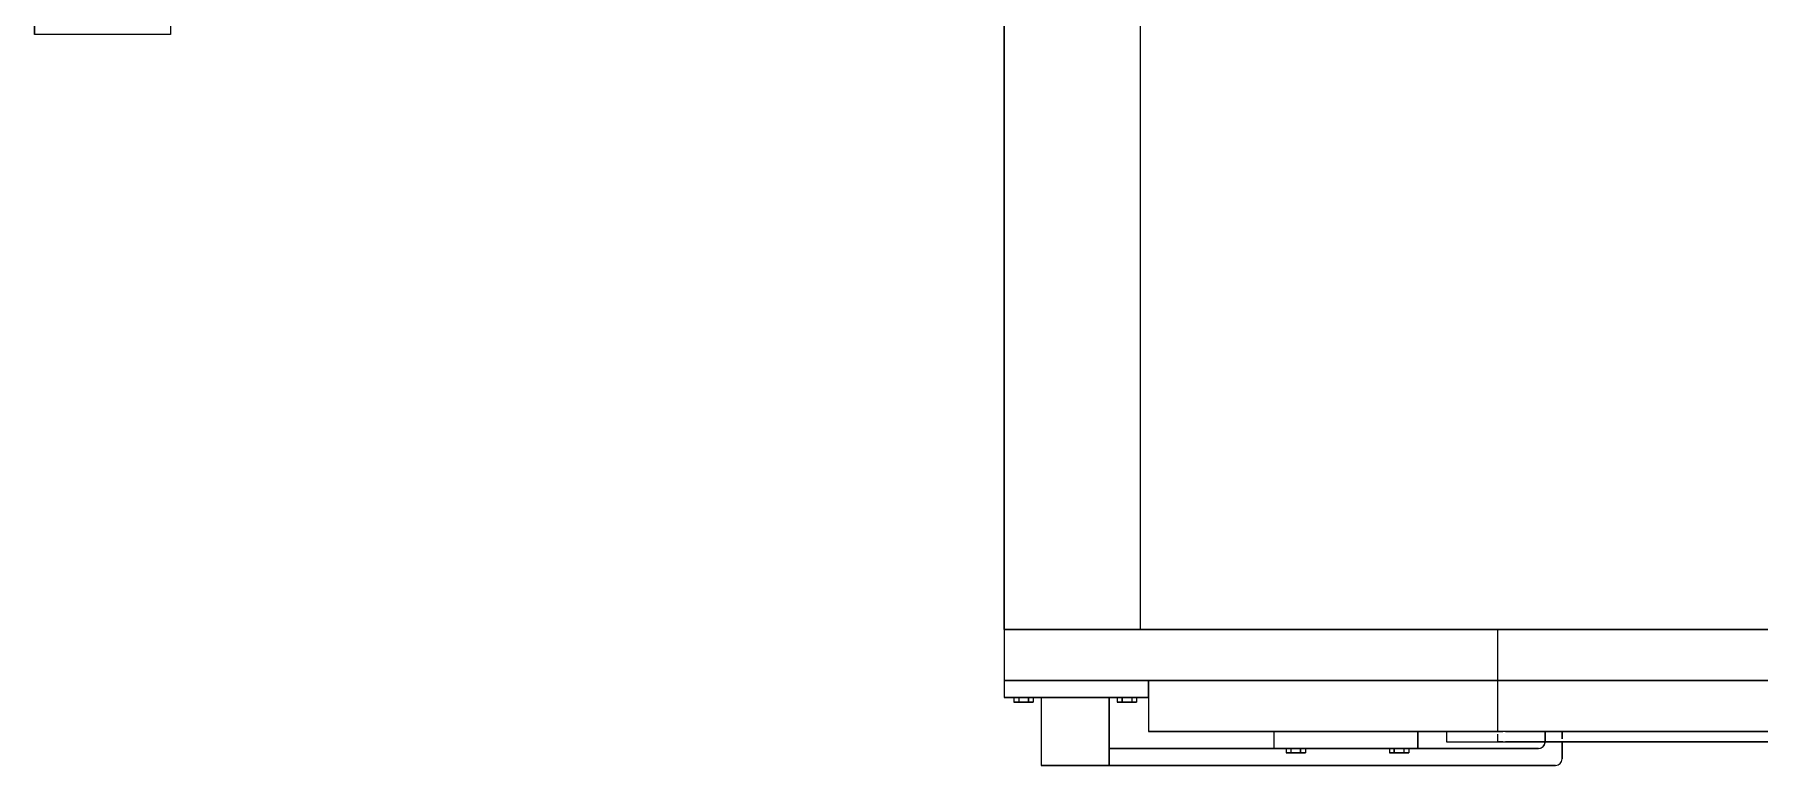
# Model space of a CAD drawing. Header units: millimetres. Extents: x -21807 to 29780, y -1565 to 60640.
# Drawn here: x -16044 to -15537, y 44802 to 45017 of the extents above; entities that cross this region are included whole.
import ezdxf

# ---------------------------------------------------------------- set-up
doc = ezdxf.new("R2010")
doc.units = ezdxf.units.MM
doc.layers.add('A-DOOR', color=5, linetype='Continuous', lineweight=9, true_color=0x0000ff)
doc.layers.add('A-GLAZ', color=7, linetype='Continuous', lineweight=9, true_color=0x00007f)

# ---------------------------------------------------------------- blocks, each defined once
blk = doc.blocks.new('Cư_a đôi ca_nh lê_ch - _D2 _1300x2200__TrongNha-V1-MẶT BẰNG PHÂN VÙNG NHIỆT ĐỘ _ ĐỘ ẨM')
at = {"layer": 'A-DOOR', "color": 254, "lineweight": 13, "true_color": 0xccccff}
for p, q in [((-825, 0), (-825, 25)), ((-825, 25), (-785, 25)), ((-785, 0), (-785, 25))]:
    blk.add_line(p, q, dxfattribs=at)
at = {"layer": 'A-DOOR', "color": 161, "lineweight": 13, "true_color": 0xaaaaff}
for p, q in [((-825, 25), (-785, 25)), ((-785, 25), (-785, 0))]:
    blk.add_line(p, q, dxfattribs=at)
at = {"layer": 'A-DOOR', "color": 254, "lineweight": 13, "true_color": 0xe0e0ff}
blk.add_line((-825, 0), (-825, 25), dxfattribs=at)
blk = doc.blocks.new('Passbox - KT 500x500x400-V28-MẶT BẰNG PHÂN VÙNG NHIỆT ĐỘ _ ĐỘ ẨM')
at = {"layer": 'A-GLAZ', "color": 254, "lineweight": 13, "true_color": 0xcccce5}
for p, q in [((-325, -25), (-325, 0)), ((-325, -25), (-325, -200)), ((-285, -25), (-285, -200)), ((-285, -25), (-285, -200)), ((-325, -200), (-325, -215)), ((-180, -200), (-180, -230)), ((-325, -215), (-282.63, -215)), ((-325, -215), (-325, -220)), ((-282.63, -220), (-282.63, -215)), ((-282.63, -215), (300, -215)), ((-325, -220), (-314.12, -220)), ((-320.72, -220), (-322.14, -220)), ((-322.14, -220), (-320.72, -220)), ((-320.72, -220), (-322.14, -220)), ((-322.14, -220), (-320.72, -220)), ((-317.89, -220), (-320.72, -220)), ((-320.72, -220), (-317.89, -220)), ((-317.89, -220), (-320.72, -220)), ((-320.72, -220), (-317.89, -220)), ((-317.89, -220), (-316.47, -220)), ((-316.47, -220), (-317.89, -220)), ((-317.89, -220), (-316.47, -220)), ((-316.47, -220), (-317.89, -220)), ((-314.12, -220), (-294.12, -220)), ((-314.12, -220), (-314.12, -240)), ((-294.12, -220), (-294.12, -235)), ((-294.12, -220), (-282.63, -220)), ((-290.35, -220), (-291.77, -220)), ((-291.77, -220), (-290.35, -220)), ((-290.35, -220), (-291.77, -220)), ((-291.77, -220), (-290.35, -220)), ((-290.35, -220), (-287.52, -220)), ((-287.52, -220), (-290.35, -220)), ((-290.35, -220), (-287.52, -220)), ((-287.52, -220), (-290.35, -220)), ((-287.52, -220), (-286.1, -220)), ((-286.1, -220), (-287.52, -220)), ((-287.52, -220), (-286.1, -220)), ((-286.1, -220), (-287.52, -220)), ((-282.63, -220), (-282.63, -230)), ((-282.63, -230), (-245.76, -230)), ((-245.76, -230), (-203.39, -230)), ((-245.76, -230), (-245.76, -235)), ((-203.39, -230), (-203.39, -235)), ((-203.39, -230), (-192.96, -230)), ((-192.96, -230), (-195, -230)), ((-135, -230), (-195, -230)), ((-192.96, -233), (-180.32, -233)), ((-180, -230.81), (-180, -233)), ((-180, -233), (-178.47, -233)), ((-178.47, -233), (-180, -233)), ((-177.68, -233), (-135, -233)), ((-135, -233), (-177.68, -233)), ((-161, -233), (-161, -238)), ((-135, -230), (190, -230)), ((190, -233), (-135, -233)), ((-135, -233), (190, -233)), ((-294.12, -235), (-245.76, -235)), ((-294.12, -235), (-294.12, -240)), ((-203.39, -235), (-245.76, -235)), ((-240.72, -235), (-242.14, -235)), ((-242.14, -235), (-240.72, -235)), ((-242.14, -235), (-242.14, -236.26)), ((-240.72, -236.26), (-242.14, -236.26)), ((-242.14, -236.26), (-240.72, -236.26)), ((-237.89, -235), (-240.72, -235)), ((-240.72, -235), (-237.89, -235)), ((-240.72, -235), (-240.72, -236.26)), ((-240.72, -235), (-240.72, -236.26)), ((-237.89, -236.26), (-240.72, -236.26)), ((-240.72, -236.26), (-237.89, -236.26)), ((-237.89, -235), (-236.47, -235)), ((-236.47, -235), (-237.89, -235)), ((-237.89, -236.26), (-237.89, -235)), ((-237.89, -235), (-237.89, -236.26)), ((-237.89, -236.26), (-236.47, -236.26)), ((-236.47, -236.26), (-237.89, -236.26)), ((-236.47, -235), (-236.47, -236.26)), ((-210.35, -235), (-211.77, -235)), ((-211.77, -235), (-210.35, -235)), ((-211.77, -235), (-211.77, -236.26)), ((-210.35, -236.26), (-211.77, -236.26)), ((-211.77, -236.26), (-210.35, -236.26)), ((-210.35, -235), (-207.52, -235)), ((-207.52, -235), (-210.35, -235)), ((-210.35, -236.26), (-210.35, -235)), ((-210.35, -235), (-210.35, -236.26)), ((-210.35, -236.26), (-207.52, -236.26)), ((-207.52, -236.26), (-210.35, -236.26)), ((-207.52, -235), (-206.1, -235)), ((-206.1, -235), (-207.52, -235)), ((-207.52, -235), (-207.52, -236.26)), ((-207.52, -235), (-207.52, -236.26)), ((-207.52, -236.26), (-206.1, -236.26)), ((-206.1, -236.26), (-207.52, -236.26)), ((-206.1, -235), (-206.1, -236.26)), ((-203.39, -235), (-168, -235)), ((-314.12, -240), (-294.12, -240)), ((-163, -240), (-294.12, -240))]:
    blk.add_line(p, q, dxfattribs=at)
at = {"layer": 'A-GLAZ', "color": 254, "lineweight": 13, "true_color": 0xe0e0ef}
for p, q in [((-325, 0), (-325, -25)), ((-285, 0), (-285, -25)), ((-285, 0), (-285, -25)), ((-285, -200), (-325, -200)), ((-325, -200), (-285, -200)), ((-285, -200), (285, -200)), ((-180, -200), (-285, -200)), ((-173.97, -200), (-180, -200)), ((-180, -200), (-166.82, -200)), ((-157.5, -200), (-173.97, -200)), ((-166.82, -200), (-135, -200)), ((-146.65, -200), (-157.5, -200)), ((-135, -200), (-146.65, -200)), ((-135, -200), (190, -200)), ((190, -200), (-135, -200)), ((-282.63, -215), (-325, -215)), ((-325, -215), (-180, -215)), ((-282.63, -215), (-282.63, -220)), ((-180, -215), (-282.63, -215)), ((-282.63, -215), (-282.63, -220)), ((-180, -215), (-178.47, -215)), ((-178.47, -215), (-180, -215)), ((-178.47, -215), (-173.97, -215)), ((-166.82, -215), (-178.47, -215)), ((-173.97, -215), (-166.82, -215)), ((-166.82, -215), (-157.5, -215)), ((-146.65, -215), (-166.82, -215)), ((-157.5, -215), (-135, -215)), ((-135, -215), (-146.65, -215)), ((190, -215), (-135, -215)), ((-135, -215), (190, -215)), ((-294.12, -220), (-314.12, -220)), ((-314.12, -220), (-294.12, -220)), ((-203.39, -230), (-245.76, -230)), ((-245.76, -230), (-203.39, -230)), ((-180.32, -230), (-192.96, -230)), ((-192.96, -230), (-180, -230)), ((-180.32, -233), (-178.62, -233)), ((-180, -230), (-178.47, -230)), ((-178.47, -230), (-180, -230)), ((-180, -233), (-178.47, -233)), ((-178.47, -233), (-180, -233)), ((-177.68, -230), (-135, -230)), ((-166.82, -230), (-177.68, -230)), ((-177.68, -233), (-165.45, -233)), ((-165.45, -233), (-177.68, -233)), ((-135, -230), (-166.82, -230)), ((-166, -230.24), (-166, -233)), ((-161.22, -233), (-146.65, -233)), ((-146.65, -233), (-161.22, -233)), ((-161, -232.17), (-161, -230)), ((-146.65, -233), (-135, -233)), ((-135, -233), (-146.65, -233)), ((190, -230), (-135, -230)), ((-135, -230), (190, -230)), ((-135, -233), (190, -233)), ((190, -233), (-135, -233)), ((-294.12, -240), (-294.12, -235)), ((-294.12, -235), (-294.12, -240)), ((-245.76, -235), (-203.39, -235)), ((-245.76, -235), (-203.39, -235)), ((-240.72, -235), (-242.14, -235)), ((-242.14, -235), (-240.72, -235)), ((-237.89, -235), (-240.72, -235)), ((-240.72, -235), (-237.89, -235)), ((-237.89, -235), (-236.47, -235)), ((-236.47, -235), (-237.89, -235)), ((-210.35, -235), (-211.77, -235)), ((-211.77, -235), (-210.35, -235)), ((-210.35, -235), (-207.52, -235)), ((-207.52, -235), (-210.35, -235)), ((-207.52, -235), (-206.1, -235)), ((-206.1, -235), (-207.52, -235))]:
    blk.add_line(p, q, dxfattribs=at)
at = {"layer": 'A-GLAZ', "color": 9, "lineweight": 13, "true_color": 0xaaaad4}
for p, q in [((-325, -200), (-325, -25)), ((-325, -200), (325, -200)), ((-325, -200), (-325, -215)), ((325, -200), (-325, -200)), ((-325, -215), (-325, -220)), ((325, -215), (-325, -215)), ((-282.63, -215), (-282.63, -230)), ((-282.63, -220), (-325, -220)), ((-322.14, -220), (-322.14, -221.35)), ((-322.14, -220), (-322.14, -221.35)), ((-320.72, -221.35), (-322.14, -221.35)), ((-322.14, -221.35), (-320.72, -221.35)), ((-320.72, -221.35), (-322.14, -221.35)), ((-322.14, -221.35), (-320.72, -221.35)), ((-320.72, -220), (-320.72, -221.35)), ((-320.72, -220), (-320.72, -221.35)), ((-320.72, -220), (-320.72, -221.35)), ((-320.72, -220), (-320.72, -221.35)), ((-317.89, -221.35), (-320.72, -221.35)), ((-320.72, -221.35), (-317.89, -221.35)), ((-317.89, -221.35), (-320.72, -221.35)), ((-320.72, -221.35), (-317.89, -221.35)), ((-317.89, -221.35), (-317.89, -220)), ((-317.89, -220), (-317.89, -221.35)), ((-317.89, -221.35), (-317.89, -220)), ((-317.89, -220), (-317.89, -221.35)), ((-317.89, -221.35), (-316.47, -221.35)), ((-316.47, -221.35), (-317.89, -221.35)), ((-317.89, -221.35), (-316.47, -221.35)), ((-316.47, -221.35), (-317.89, -221.35)), ((-316.47, -220), (-316.47, -221.35)), ((-316.47, -220), (-316.47, -221.35)), ((-314.12, -220), (-314.12, -240)), ((-294.12, -240), (-294.12, -220)), ((-291.77, -220), (-291.77, -221.35)), ((-291.77, -220), (-291.77, -221.35)), ((-290.35, -221.35), (-291.77, -221.35)), ((-291.77, -221.35), (-290.35, -221.35)), ((-290.35, -221.35), (-291.77, -221.35)), ((-291.77, -221.35), (-290.35, -221.35)), ((-290.35, -221.35), (-290.35, -220)), ((-290.35, -220), (-290.35, -221.35)), ((-290.35, -221.35), (-290.35, -220)), ((-290.35, -220), (-290.35, -221.35)), ((-290.35, -221.35), (-287.52, -221.35)), ((-287.52, -221.35), (-290.35, -221.35)), ((-290.35, -221.35), (-287.52, -221.35)), ((-287.52, -221.35), (-290.35, -221.35)), ((-287.52, -220), (-287.52, -221.35)), ((-287.52, -220), (-287.52, -221.35)), ((-287.52, -220), (-287.52, -221.35)), ((-287.52, -220), (-287.52, -221.35)), ((-287.52, -221.35), (-286.1, -221.35)), ((-286.1, -221.35), (-287.52, -221.35)), ((-287.52, -221.35), (-286.1, -221.35)), ((-286.1, -221.35), (-287.52, -221.35)), ((-286.1, -220), (-286.1, -221.35)), ((-286.1, -220), (-286.1, -221.35)), ((300, -230), (-282.63, -230)), ((-245.76, -230), (-245.76, -235)), ((-203.39, -235), (-203.39, -230)), ((-195, -230), (-195, -233)), ((-195, -233), (-135, -233)), ((-195, -233), (-192.96, -233)), ((-161, -238), (-161, -233)), ((190, -233), (-135, -233)), ((-245.76, -235), (-294.12, -235)), ((-203.39, -235), (-245.76, -235)), ((-242.14, -235), (-242.14, -236.26)), ((-240.72, -236.26), (-242.14, -236.26)), ((-242.14, -236.26), (-240.72, -236.26)), ((-240.72, -235), (-240.72, -236.26)), ((-240.72, -235), (-240.72, -236.26)), ((-237.89, -236.26), (-240.72, -236.26)), ((-240.72, -236.26), (-237.89, -236.26)), ((-237.89, -236.26), (-237.89, -235)), ((-237.89, -235), (-237.89, -236.26)), ((-237.89, -236.26), (-236.47, -236.26)), ((-236.47, -236.26), (-237.89, -236.26)), ((-236.47, -235), (-236.47, -236.26)), ((-211.77, -235), (-211.77, -236.26)), ((-210.35, -236.26), (-211.77, -236.26)), ((-211.77, -236.26), (-210.35, -236.26)), ((-210.35, -236.26), (-210.35, -235)), ((-210.35, -235), (-210.35, -236.26)), ((-210.35, -236.26), (-207.52, -236.26)), ((-207.52, -236.26), (-210.35, -236.26)), ((-207.52, -235), (-207.52, -236.26)), ((-207.52, -235), (-207.52, -236.26)), ((-207.52, -236.26), (-206.1, -236.26)), ((-206.1, -236.26), (-207.52, -236.26)), ((-206.1, -235), (-206.1, -236.26)), ((-168, -235), (-203.39, -235)), ((-294.12, -240), (-314.12, -240)), ((-294.12, -240), (-163, -240))]:
    blk.add_line(p, q, dxfattribs=at)
at = {"layer": 'A-GLAZ', "color": 7, "lineweight": 13, "true_color": 0xececf5}
for p, q in [((-180, -200), (-285, -200)), ((-285, -200), (-180, -200)), ((-178.47, -200), (-180, -200)), ((-180, -200), (-135, -200)), ((-135, -200), (-178.47, -200)), ((190, -200), (-135, -200)), ((-135, -200), (190, -200)), ((-178.47, -215), (-135, -215)), ((-135, -215), (-178.47, -215)), ((-135, -215), (190, -215)), ((190, -215), (-135, -215)), ((-179.99, -230), (-178.47, -230)), ((-178.47, -230), (-179.99, -230)), ((-177.68, -230), (-173.97, -230)), ((-173.97, -230), (-177.68, -230)), ((-177.43, -233), (-165.35, -233)), ((-173.42, -230), (-166.82, -230)), ((-166.82, -230), (-173.42, -230)), ((-166, -233), (-166, -230.24)), ((-165.15, -233), (-161.22, -233)), ((-161.22, -233), (-165.15, -233)), ((-161, -230), (-165, -230)), ((-161.22, -230), (-157.5, -230)), ((-157.5, -230), (-161.22, -230)), ((-161.16, -233), (-135, -233)), ((-161, -230), (-161, -232.17)), ((-156.57, -230), (-146.65, -230)), ((-146.65, -230), (-156.57, -230)), ((-145.61, -230), (-135, -230)), ((-135, -230), (-145.61, -230)), ((-135, -230), (190, -230)), ((190, -230), (-135, -230)), ((-135, -233), (190, -233))]:
    blk.add_line(p, q, dxfattribs=at)
at = {"layer": 'A-GLAZ', "color": 7, "lineweight": 13, "true_color": 0xf7f7fb}
for p, q in [((235, -200), (-180, -200)), ((-180, -200), (235, -200)), ((233.47, -215), (-178.47, -215)), ((-178.47, -215), (233.47, -215)), ((-174.23, -230), (-177.43, -230)), ((-177.43, -230), (-173.97, -230)), ((-166.97, -230), (-173.6, -230)), ((-173.32, -230), (-166.82, -230)), ((-157.7, -230), (-161.16, -230)), ((-161, -230), (-157.5, -230)), ((-150.53, -230), (-156.7, -230)), ((-156.51, -230), (-146.65, -230)), ((-146.71, -230), (-150.53, -230)), ((-135, -230), (-145.65, -230)), ((-145.59, -230), (190, -230)), ((190, -230), (-135, -230))]:
    blk.add_line(p, q, dxfattribs=at)
at = {"layer": 'A-GLAZ', "color": 7, "lineweight": 13, "true_color": 0xf3f3f9}
for p, q in [((235, -200), (-180, -200)), ((-178.62, -230), (-180.17, -230)), ((-179.86, -230), (-178.47, -230)), ((-165.15, -230), (-161.22, -230)), ((-161.22, -230), (-165.15, -230)), ((-165, -230), (-161, -230)), ((-165, -233), (-161.16, -233))]:
    blk.add_line(p, q, dxfattribs=at)
at = {"layer": 'A-GLAZ', "color": 7, "lineweight": 13, "true_color": 0xfafafc}
for p, q in [((-161.16, -230), (-165, -230)), ((-165, -230), (-161, -230))]:
    blk.add_line(p, q, dxfattribs=at)
at = {"layer": 'A-GLAZ', "color": 9, "lineweight": 13, "true_color": 0xaaaad4}
for centre, end in [((-168, -233), 0), ((-168, -233), 345), ((-163, -238), 0)]:
    blk.add_arc(centre, 2, 270, end, dxfattribs=at)
at = {"layer": 'A-GLAZ', "color": 254, "lineweight": 13, "true_color": 0xcccce5}
for centre, start in [((-168, -233), 345), ((-163, -238), 270)]:
    blk.add_arc(centre, 2, start, 0, dxfattribs=at)
blk = doc.blocks.new('AK-SGS-M3-A_rvt-1-MẶT BẰNG PHÂN VÙNG NHIỆT ĐỘ _ ĐỘ ẨM')
at = {"layer": 'A-DOOR', "color": 9, "lineweight": 13, "true_color": 0xaaaad4, "rotation": 180}
blk.add_blockref('Cư_a đôi ca_nh lê_ch - _D2 _1300x2200__TrongNha-V1-MẶT BẰNG PHÂN VÙNG NHIỆT ĐỘ _ ĐỘ ẨM', (-16828.59, 45041.94), dxfattribs=at)
at = {"layer": 'A-GLAZ', "color": 9, "lineweight": 13, "true_color": 0xaaaad4}
blk.add_blockref('Passbox - KT 500x500x400-V28-MẶT BẰNG PHÂN VÙNG NHIỆT ĐỘ _ ĐỘ ẨM', (-15433.59, 45041.94), dxfattribs=at)

msp = doc.modelspace()

# ---------------------------------------------------------------- block references
at = {"lineweight": 5}
msp.add_blockref('AK-SGS-M3-A_rvt-1-MẶT BẰNG PHÂN VÙNG NHIỆT ĐỘ _ ĐỘ ẨM', (0, 0), dxfattribs=at)

doc.saveas('drawing.dxf')
